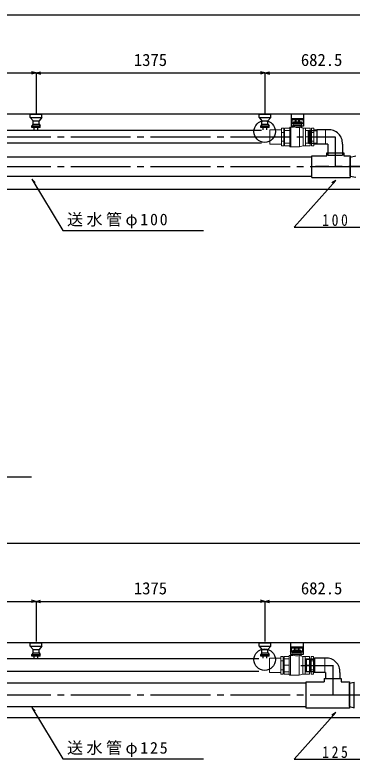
# Model space of a CAD drawing. Units: millimetres, scale not verified. Extents: x -12891 to 18691, y -8159 to 11077.
# Drawn here: x 13601 to 15628, y -4177 to 294 of the extents above; entities that cross this region are included whole.
import ezdxf
from ezdxf.enums import TextEntityAlignment as Align

# ---------------------------------------------------------------- set-up
doc = ezdxf.new("R2010")
doc.units = ezdxf.units.MM
doc.header["$LTSCALE"] = 40
doc.linetypes.add('CHAIN1', pattern=[8, 5, -1, 1, -1])
doc.linetypes.add('CHAIN2', pattern=[12, 9, -1, 1, -1])
for name, color, linetype in [('1-0', 7, 'Continuous'), ('1-1_製品図', 3, 'Continuous'), ('1-2_HIVP', 4, 'Continuous'), ('1-4', 7, 'Continuous'), ('1-6', 4, 'Continuous'), ('1-C_加工管', 5, 'Continuous'), ('1-D', 3, 'Continuous'), ('1-F', 7, 'Continuous')]:
    doc.layers.add(name, color=color, linetype=linetype)
doc.layers.add('1-B', color=7, linetype='Continuous', lineweight=18)
doc.styles.add('ＭＳ ゴシック', font='')
doc.styles.get('ＭＳ ゴシック').set_extended_font_data('MS Gothic')

msp = doc.modelspace()

# ---------------------------------------------------------------- linework, layer by layer
at = {"layer": '1-1_製品図', "color": 7, "linetype": 'CHAIN2'}
for p, q in [((10095.97, -438.95), (15525.97, -438.95)), ((10095.97, -616.95), (15985.97, -616.95)), ((10095.97, -3791.14), (15985.97, -3791.14))]:
    msp.add_line(p, q, dxfattribs=at)
at = {"layer": '1-1_製品図'}
for p, q in [((10295.97, -752.95), (15785.97, -752.95)), ((10295.97, -3927.14), (15785.97, -3927.14))]:
    msp.add_line(p, q, dxfattribs=at)
for points in [[(15785.97, -312.95), (15775.97, -302.95), (10305.97, -302.95)], [(15785.97, -3487.14), (15775.97, -3477.14), (10305.97, -3477.14)]]:
    msp.add_lwpolyline(points, dxfattribs=at)
at = {"layer": '1-2_HIVP'}
for p, q in [((15082.54, -400.95), (10193.97, -400.95)), ((15082.54, -476.95), (10193.97, -476.95)), ((15385.97, -559.95), (10190.97, -559.95)), ((10190.97, -673.95), (15385.97, -673.95)), ((15067.54, -3575.14), (10193.97, -3575.14)), ((15067.54, -3651.14), (10193.97, -3651.14)), ((15345.97, -3721.14), (10179.47, -3721.14)), ((10179.47, -3861.14), (15345.97, -3861.14))]:
    msp.add_line(p, q, dxfattribs=at)
at = {"layer": '1-2_HIVP', "color": 7}
for p, q in [((13701.6, -692.66), (13721.82, -712.03)), ((13701.6, -3866.86), (13721.82, -3886.22))]:
    msp.add_line(p, q, dxfattribs=at)
for points in [[(13701.6, -692.66), (13888.89, -1001.43), (14734.21, -1001.43)], [(13701.6, -3866.86), (13888.89, -4175.63), (14734.21, -4175.63)]]:
    msp.add_lwpolyline(points, dxfattribs=at)
at = {"layer": '1-4'}
for p, q in [((13693.47, -322.95), (13693.47, -302.95)), ((13693.47, -302.95), (13763.47, -302.95)), ((13763.47, -322.95), (13763.47, -302.95)), ((15068.47, -322.95), (15068.47, -302.95)), ((15068.47, -302.95), (15138.47, -302.95)), ((15138.47, -322.95), (15138.47, -302.95)), ((13693.47, -322.95), (13710.97, -342.95)), ((13693.47, -322.95), (13763.47, -322.95)), ((13710.97, -362.95), (13710.97, -342.95)), ((13710.97, -342.95), (13745.97, -342.95)), ((13763.47, -322.95), (13745.97, -342.95)), ((13745.97, -362.95), (13745.97, -342.95)), ((15068.47, -322.95), (15085.97, -342.95)), ((15068.47, -322.95), (15138.47, -322.95)), ((15085.97, -362.95), (15085.97, -342.95)), ((15085.97, -342.95), (15120.97, -342.95)), ((15138.47, -322.95), (15120.97, -342.95)), ((15120.97, -362.95), (15120.97, -342.95)), ((13710.97, -362.95), (13703.47, -372.95)), ((13703.47, -372.95), (13753.47, -372.95)), ((13710.97, -362.95), (13745.97, -362.95)), ((13717.47, -400.8), (13717.47, -382.95)), ((13739.47, -400.8), (13739.47, -382.95)), ((13745.97, -362.95), (13753.47, -372.95)), ((13753.47, -382.95), (13753.47, -372.95)), ((15085.97, -362.95), (15078.47, -372.95)), ((15078.47, -372.95), (15128.47, -372.95)), ((15085.97, -362.95), (15120.97, -362.95)), ((15092.47, -395.45), (15092.47, -382.95)), ((15114.47, -395.45), (15114.47, -382.95)), ((15120.97, -362.95), (15128.47, -372.95)), ((15128.47, -382.95), (15128.47, -372.95)), ((13693.47, -3497.14), (13693.47, -3477.14)), ((13693.47, -3477.14), (13763.47, -3477.14)), ((13763.47, -3497.14), (13763.47, -3477.14)), ((15068.47, -3497.14), (15068.47, -3477.14)), ((15068.47, -3477.14), (15138.47, -3477.14)), ((15138.47, -3497.14), (15138.47, -3477.14)), ((13693.47, -3497.14), (13710.97, -3517.14)), ((13693.47, -3497.14), (13763.47, -3497.14)), ((13710.97, -3537.14), (13710.97, -3517.14)), ((13710.97, -3517.14), (13745.97, -3517.14)), ((13763.47, -3497.14), (13745.97, -3517.14)), ((13745.97, -3537.14), (13745.97, -3517.14)), ((15068.47, -3497.14), (15085.97, -3517.14)), ((15068.47, -3497.14), (15138.47, -3497.14)), ((15085.97, -3537.14), (15085.97, -3517.14)), ((15085.97, -3517.14), (15120.97, -3517.14)), ((15138.47, -3497.14), (15120.97, -3517.14)), ((15120.97, -3537.14), (15120.97, -3517.14)), ((13710.97, -3537.14), (13703.47, -3547.14)), ((13703.47, -3547.14), (13753.47, -3547.14)), ((13710.97, -3537.14), (13745.97, -3537.14)), ((13717.47, -3574.99), (13717.47, -3557.14)), ((13739.47, -3574.99), (13739.47, -3557.14)), ((13745.97, -3537.14), (13753.47, -3547.14)), ((13753.47, -3557.14), (13753.47, -3547.14)), ((15085.97, -3537.14), (15078.47, -3547.14)), ((15078.47, -3547.14), (15128.47, -3547.14)), ((15085.97, -3537.14), (15120.97, -3537.14)), ((15092.47, -3569.64), (15092.47, -3557.14)), ((15114.47, -3569.64), (15114.47, -3557.14)), ((15120.97, -3537.14), (15128.47, -3547.14)), ((15128.47, -3557.14), (15128.47, -3547.14))]:
    msp.add_line(p, q, dxfattribs=at)
for points in [[(13753.47, -382.95), (13703.47, -382.95), (13703.47, -372.95)], [(15128.47, -382.95), (15078.47, -382.95), (15078.47, -372.95)], [(13753.47, -3557.14), (13703.47, -3557.14), (13703.47, -3547.14)], [(15128.47, -3557.14), (15078.47, -3557.14), (15078.47, -3547.14)]]:
    msp.add_lwpolyline(points, dxfattribs=at)
at = {"layer": '1-6'}
for p, q in [((10295.97, 294.45), (15785.97, 294.45)), ((12353.47, -54.6), (13728.47, -54.6)), ((13728.47, -54.6), (13701.42, -47.36)), ((13728.47, -54.6), (13701.42, -61.85)), ((13728.47, -54.6), (13755.51, -47.36)), ((13728.47, -54.6), (13728.47, -296.25)), ((13728.47, -54.6), (15103.47, -54.6)), ((13728.47, -54.6), (13755.51, -61.85)), ((15103.47, -54.6), (15076.42, -47.36)), ((15103.47, -54.6), (15076.42, -61.85)), ((15103.47, -54.6), (15130.51, -47.36)), ((15103.47, -54.6), (15103.47, -296.25)), ((15103.47, -54.6), (15785.97, -54.6)), ((15103.47, -54.6), (15130.51, -61.85)), ((10295.97, -2879.74), (15785.97, -2879.74)), ((12353.47, -3228.8), (13728.47, -3228.8)), ((13728.47, -3228.8), (13701.42, -3221.55)), ((13728.47, -3228.8), (13701.42, -3236.04)), ((13728.47, -3228.8), (13755.51, -3221.55)), ((13728.47, -3228.8), (13728.47, -3470.44)), ((13728.47, -3228.8), (15103.47, -3228.8)), ((13728.47, -3228.8), (13755.51, -3236.04)), ((15103.47, -3228.8), (15076.42, -3221.55)), ((15103.47, -3228.8), (15076.42, -3236.04)), ((15103.47, -3228.8), (15130.51, -3221.55)), ((15103.47, -3228.8), (15103.47, -3470.44)), ((15103.47, -3228.8), (15785.97, -3228.8)), ((15103.47, -3228.8), (15130.51, -3236.04))]:
    msp.add_line(p, q, dxfattribs=at)
at = {"layer": '1-B'}
for p, q in [((15274.45, -348.65), (15322.45, -348.65)), ((15290.45, -333.95), (15290.45, -336.65)), ((15290.45, -333.95), (15306.45, -333.95)), ((15291.53, -336.65), (15291.53, -348.65)), ((15291.54, -333.95), (15291.54, -336.65)), ((15305.37, -333.95), (15305.37, -336.65)), ((15305.38, -336.65), (15305.38, -348.65)), ((15306.45, -333.95), (15306.45, -336.65)), ((15312.31, -336.65), (15312.31, -347.81)), ((15324.45, -361.65), (15322.45, -348.65)), ((15202.45, -386.45), (15216.45, -386.45)), ((15202.45, -491.45), (15202.45, -386.45)), ((15216.45, -386.45), (15216.45, -491.45)), ((15216.45, -400.78), (15221.95, -400.95)), ((15217.82, -477.07), (15217.82, -400.82)), ((15220.13, -477), (15220.13, -400.89)), ((15221.95, -385.95), (15250.95, -385.95)), ((15221.95, -400.68), (15252.45, -400.68)), ((15252.45, -382.95), (15252.45, -494.95)), ((15255.45, -379.95), (15274.45, -379.95)), ((15259.95, -379.95), (15259.95, -497.95)), ((15272.45, -361.65), (15324.45, -361.65)), ((15273.45, -369.65), (15323.45, -369.65)), ((15282.45, -369.65), (15282.45, -371.95)), ((15311.45, -382.72), (15311.45, -497.95)), ((15314.45, -369.65), (15314.45, -374.61)), ((15323.45, -369.65), (15324.45, -361.65)), ((15323.95, -365.45), (15323.95, -379.46)), ((15333.85, -491.95), (15333.85, -385.95)), ((15347.95, -385.95), (15347.95, -491.95)), ((15347.95, -400.68), (15374.95, -400.68)), ((15374.95, -385.95), (15374.95, -491.95)), ((15383.95, -400.78), (15374.95, -401.06)), ((15375.66, -401.04), (15375.66, -476.86)), ((15377.97, -400.96), (15377.97, -476.93)), ((15380.28, -400.89), (15380.28, -477)), ((15382.59, -400.82), (15382.59, -477.07)), ((15383.95, -386.45), (15397.95, -386.45)), ((15383.95, -491.45), (15383.95, -386.45)), ((15397.95, -386.45), (15397.95, -491.45)), ((15466.95, -395.45), (15397.95, -395.45)), ((15202.45, -412.7), (15216.45, -412.7)), ((15221.95, -438.95), (15252.45, -438.95)), ((15347.95, -438.95), (15374.95, -438.95)), ((15397.95, -412.7), (15383.95, -412.7)), ((15133.45, -482.45), (15202.45, -482.45)), ((15202.45, -465.2), (15216.45, -465.2)), ((15216.45, -491.45), (15202.45, -491.45)), ((15216.45, -477.12), (15221.95, -476.94)), ((15221.95, -477.21), (15252.45, -477.21)), ((15347.95, -477.21), (15374.95, -477.21)), ((15383.95, -477.12), (15374.95, -476.84)), ((15397.95, -465.2), (15383.95, -465.2)), ((15397.95, -491.45), (15383.95, -491.45)), ((15255.45, -497.95), (15311.45, -497.95)), ((15271.48, -3522.84), (15319.48, -3522.84)), ((15287.48, -3508.14), (15287.48, -3510.84)), ((15287.48, -3508.14), (15303.48, -3508.14)), ((15288.55, -3510.84), (15288.55, -3522.84)), ((15288.56, -3508.14), (15288.56, -3510.84)), ((15302.4, -3508.14), (15302.4, -3510.84)), ((15302.41, -3510.84), (15302.41, -3522.84)), ((15303.48, -3508.14), (15303.48, -3510.84)), ((15309.34, -3510.84), (15309.34, -3522)), ((15321.48, -3535.84), (15319.48, -3522.84)), ((15199.48, -3560.64), (15213.48, -3560.64)), ((15199.48, -3665.64), (15199.48, -3560.64)), ((15213.48, -3560.64), (15213.48, -3665.64)), ((15213.48, -3574.97), (15218.98, -3575.14)), ((15214.84, -3651.27), (15214.84, -3575.01)), ((15217.15, -3651.2), (15217.15, -3575.08)), ((15218.98, -3560.14), (15247.98, -3560.14)), ((15218.98, -3574.87), (15249.48, -3574.87)), ((15249.48, -3557.14), (15249.48, -3669.14)), ((15252.48, -3554.14), (15271.48, -3554.14)), ((15256.98, -3554.14), (15256.98, -3672.14)), ((15269.48, -3535.84), (15321.48, -3535.84)), ((15270.48, -3543.84), (15320.48, -3543.84)), ((15279.48, -3543.84), (15279.48, -3546.14)), ((15308.48, -3556.91), (15308.48, -3672.14)), ((15311.48, -3543.84), (15311.48, -3548.81)), ((15320.48, -3543.84), (15321.48, -3535.84)), ((15320.98, -3539.64), (15320.98, -3553.65)), ((15330.87, -3666.14), (15330.87, -3560.14)), ((15344.98, -3560.14), (15344.98, -3666.14)), ((15344.98, -3574.87), (15371.98, -3574.87)), ((15371.98, -3560.14), (15371.98, -3666.14)), ((15380.98, -3574.97), (15371.98, -3575.25)), ((15372.69, -3575.23), (15372.69, -3651.05)), ((15375, -3575.16), (15375, -3651.12)), ((15377.31, -3575.08), (15377.31, -3651.2)), ((15379.62, -3575.01), (15379.62, -3651.27)), ((15380.98, -3560.64), (15394.98, -3560.64)), ((15380.98, -3665.64), (15380.98, -3560.64)), ((15394.98, -3560.64), (15394.98, -3665.64)), ((15463.98, -3569.64), (15394.98, -3569.64)), ((15199.48, -3586.89), (15213.48, -3586.89)), ((15218.98, -3613.14), (15249.48, -3613.14)), ((15344.98, -3613.14), (15371.98, -3613.14)), ((15394.98, -3586.89), (15380.98, -3586.89)), ((15130.48, -3656.64), (15199.48, -3656.64)), ((15199.48, -3639.39), (15213.48, -3639.39)), ((15213.48, -3665.64), (15199.48, -3665.64)), ((15213.48, -3651.31), (15218.98, -3651.14)), ((15218.98, -3651.41), (15249.48, -3651.41)), ((15344.98, -3651.41), (15371.98, -3651.41)), ((15380.98, -3651.31), (15371.98, -3651.03)), ((15394.98, -3639.39), (15380.98, -3639.39)), ((15394.98, -3665.64), (15380.98, -3665.64)), ((15252.48, -3672.14), (15308.48, -3672.14))]:
    msp.add_line(p, q, dxfattribs=at)
for points in [[(15273.45, -369.65), (15272.45, -361.65), (15274.45, -348.65)], [(15284.6, -348.65), (15284.6, -336.65), (15312.31, -336.65)], [(15133.45, -482.45), (15133.45, -395.45), (15202.45, -395.45)], [(15221.95, -385.95), (15221.95, -491.95), (15250.95, -491.95)], [(15320.38, -382.34), (15333.85, -385.95), (15374.95, -385.95)], [(15466.95, -395.45), (15466.95, -482.45), (15397.95, -482.45)], [(15311.45, -497.95), (15333.85, -491.95), (15374.95, -491.95)], [(15270.48, -3543.84), (15269.48, -3535.84), (15271.48, -3522.84)], [(15281.62, -3522.84), (15281.62, -3510.84), (15309.34, -3510.84)], [(15130.48, -3656.64), (15130.48, -3569.64), (15199.48, -3569.64)], [(15218.98, -3560.14), (15218.98, -3666.14), (15247.98, -3666.14)], [(15317.41, -3556.53), (15330.87, -3560.14), (15371.98, -3560.14)], [(15463.98, -3569.64), (15463.98, -3656.64), (15394.98, -3656.64)], [(15308.48, -3672.14), (15330.87, -3666.14), (15371.98, -3666.14)]]:
    msp.add_lwpolyline(points, dxfattribs=at)
for centre, radius, start, end in [((15250.95, -384.45), 1.5, 270.00002, 0), ((15255.45, -382.95), 3, 89.99998, 180.00002), ((15274.45, -371.95), 8, 270.00002, 0), ((15300.21, -310.45), 71.73, 255.66777, 281.45435), ((15322.45, -374.61), 8, 180.00002, 254.99998), ((15328.95, -379.46), 5, 180.00004, 254.99999), ((15250.95, -493.45), 1.5, 0, 89.99998), ((15255.45, -494.95), 3, 180.00002, 270), ((15247.98, -3558.64), 1.5, 270.00002, 0), ((15252.48, -3557.14), 3, 89.99998, 180.00002), ((15271.48, -3546.14), 8, 270.00002, 0), ((15297.24, -3484.64), 71.73, 255.66777, 281.45435), ((15319.48, -3548.81), 8, 180.00002, 254.99998), ((15325.98, -3553.65), 5, 180.00004, 254.99999), ((15247.98, -3667.64), 1.5, 0, 89.99998), ((15252.48, -3669.14), 3, 180.00002, 270)]:
    msp.add_arc(centre, radius, start, end, dxfattribs=at)
at = {"layer": '1-C_加工管'}
for p, q in [((15367.45, -400.88), (15366.04, -402.29)), ((15367.45, -401.02), (15366.04, -402.43)), ((15366.04, -475.46), (15366.04, -402.29)), ((15367.45, -400.88), (15416.04, -400.88)), ((15367.45, -400.88), (15367.45, -476.88)), ((15367.45, -401.02), (15416.04, -401.02)), ((15367.45, -401.02), (15367.45, -477.02)), ((15416.04, -395.38), (15416.04, -482.38)), ((15482.47, -395.52), (15416.04, -395.52)), ((15416.04, -395.52), (15416.04, -482.52)), ((15416.04, -400.88), (15416.04, -476.88)), ((15416.04, -401.02), (15416.04, -477.02)), ((15366.04, -475.6), (15366.04, -402.43)), ((15366.04, -475.46), (15367.45, -476.88)), ((15366.04, -475.6), (15367.45, -477.02)), ((15367.45, -476.88), (15416.04, -476.88)), ((15367.45, -477.02), (15416.04, -477.02)), ((15482.47, -482.52), (15416.04, -482.52)), ((15569.47, -482.66), (15569.47, -549.09)), ((15474.97, -534.95), (15576.97, -534.95)), ((15474.97, -551.95), (15474.97, -534.95)), ((15576.97, -534.95), (15576.97, -551.95)), ((15487.97, -549.09), (15563.97, -549.09)), ((15576.97, -551.95), (15615.97, -551.95)), ((15615.97, -551.95), (15615.97, -681.95)), ((15615.97, -559.95), (15650.97, -552.95)), ((15385.97, -681.95), (15615.97, -681.95)), ((15615.97, -673.95), (15650.97, -680.95)), ((15352.45, -3575.07), (15351.04, -3576.48)), ((15352.45, -3575.21), (15351.04, -3576.63)), ((15351.04, -3649.65), (15351.04, -3576.48)), ((15351.04, -3649.8), (15351.04, -3576.63)), ((15352.45, -3575.07), (15401.04, -3575.07)), ((15352.45, -3575.07), (15352.45, -3651.07)), ((15352.45, -3575.21), (15401.04, -3575.21)), ((15352.45, -3575.21), (15352.45, -3651.21)), ((15401.04, -3569.57), (15401.04, -3656.57)), ((15467.47, -3569.71), (15401.04, -3569.71)), ((15401.04, -3569.71), (15401.04, -3656.71)), ((15401.04, -3575.07), (15401.04, -3651.07)), ((15401.04, -3575.21), (15401.04, -3651.21)), ((15351.04, -3649.65), (15352.45, -3651.07)), ((15351.04, -3649.8), (15352.45, -3651.21)), ((15352.45, -3651.07), (15401.04, -3651.07)), ((15352.45, -3651.21), (15401.04, -3651.21)), ((15467.47, -3656.71), (15401.04, -3656.71)), ((15467.47, -3656.85), (15467.47, -3692.64)), ((15554.47, -3656.85), (15554.47, -3692.64)), ((15459.97, -3692.64), (15561.97, -3692.64)), ((15459.97, -3692.64), (15459.97, -3712.64)), ((15561.97, -3692.64), (15561.97, -3712.64)), ((15350.97, -3869.64), (15350.97, -3712.64)), ((15350.97, -3712.64), (15459.97, -3712.64)), ((15561.97, -3712.64), (15610.97, -3712.64)), ((15610.97, -3712.64), (15610.97, -3869.64)), ((15610.97, -3869.64), (15350.97, -3869.64))]:
    msp.add_line(p, q, dxfattribs=at)
at = {"layer": '1-C_加工管', "color": 7, "linetype": 'CHAIN1'}
for p, q in [((15525.97, -438.88), (15525.97, -616.95)), ((15525.97, -439.02), (15526.04, -439.09)), ((15525.97, -439.02), (15526.04, -439.09)), ((15808.19, -616.95), (15407.57, -616.95)), ((15319.31, -3613.49), (15511.11, -3613.49)), ((15510.97, -3613.07), (15510.97, -3791.14)), ((15510.97, -3613.21), (15511.04, -3613.28)), ((15510.97, -3613.21), (15511.04, -3613.28)), ((15511.04, -3613.42), (15511.11, -3613.49)), ((15511.04, -3613.42), (15511.11, -3613.49))]:
    msp.add_line(p, q, dxfattribs=at)
at = {"layer": '1-C_加工管', "color": 7}
msp.add_line((15615.97, -673.95), (15615.97, -559.95), dxfattribs=at)
at = {"layer": '1-C_加工管'}
for points in [[(15482.47, -482.66), (15482.47, -549.09), (15569.47, -549.09)], [(15385.97, -681.95), (15385.97, -551.95), (15474.97, -551.95)], [(15610.97, -3861.14), (15610.97, -3721.14), (15640.97, -3713.64)], [(15610.97, -3861.14), (15640.97, -3868.64), (15640.97, -3713.64)]]:
    msp.add_lwpolyline(points, dxfattribs=at)
for centre in [(15487.53, -477.59), (15472.53, -3651.79)]:
    msp.add_arc(centre, 82.23, 356.56734, 93.52576, dxfattribs=at)
at = {"layer": '1-D'}
for p, q in [((15335.95, -302.95), (15260.95, -302.95)), ((15260.95, -302.95), (15260.95, -329.95)), ((15335.95, -302.95), (15335.95, -329.95)), ((15260.95, -329.95), (15264.45, -334.12)), ((15260.95, -329.95), (15260.95, -358.95)), ((15335.95, -329.95), (15260.95, -329.95)), ((15260.95, -346.95), (15260.95, -373.95)), ((15260.95, -358.95), (15264.45, -354.78)), ((15264.45, -334.12), (15264.45, -354.78)), ((15264.45, -334.12), (15332.45, -334.12)), ((15264.45, -354.78), (15332.45, -354.78)), ((15335.95, -329.95), (15332.45, -334.12)), ((15332.45, -334.12), (15332.45, -354.78)), ((15335.95, -358.95), (15332.45, -354.78)), ((15335.95, -329.95), (15335.95, -358.95)), ((15335.95, -346.95), (15335.95, -373.95)), ((15335.95, -358.95), (15260.95, -358.95)), ((15335.95, -373.95), (15260.95, -373.95)), ((15332.98, -3477.14), (15257.98, -3477.14)), ((15257.98, -3477.14), (15257.98, -3504.14)), ((15332.98, -3477.14), (15332.98, -3504.14)), ((15257.98, -3504.14), (15261.48, -3508.31)), ((15257.98, -3504.14), (15257.98, -3533.14)), ((15332.98, -3504.14), (15257.98, -3504.14)), ((15257.98, -3521.14), (15257.98, -3548.14)), ((15257.98, -3533.14), (15261.48, -3528.97)), ((15261.48, -3508.31), (15261.48, -3528.97)), ((15261.48, -3508.31), (15329.48, -3508.31)), ((15261.48, -3528.97), (15329.48, -3528.97)), ((15332.98, -3504.14), (15329.48, -3508.31)), ((15329.48, -3508.31), (15329.48, -3528.97)), ((15332.98, -3533.14), (15329.48, -3528.97)), ((15332.98, -3504.14), (15332.98, -3533.14)), ((15332.98, -3521.14), (15332.98, -3548.14)), ((15332.98, -3533.14), (15257.98, -3533.14)), ((15332.98, -3548.14), (15257.98, -3548.14))]:
    msp.add_line(p, q, dxfattribs=at)
at = {"layer": '1-D', "color": 7}
for p, q in [((15279.44, -980.39), (15958.45, -980.39)), ((15279.44, -4176.61), (15958.45, -4176.61))]:
    msp.add_line(p, q, dxfattribs=at)
for points in [[(15279.44, -980.39), (15529.14, -700.02), (15505.74, -715.4)], [(15279.44, -4176.61), (15529.14, -3896.24), (15505.74, -3911.61)]]:
    msp.add_lwpolyline(points, dxfattribs=at)
at = {"layer": '1-F', "color": 3}
msp.add_line((12451.53, -2479.94), (13701.48, -2479.94), dxfattribs=at)
at = {"layer": '1-F', "color": 1}
for centre in [(15102.2, -406.68), (15102.2, -3579.31)]:
    msp.add_circle(centre, 64.9, dxfattribs=at)

# ---------------------------------------------------------------- texts
at = {"layer": '1-0', "char_height": 70.38, "attachment_point": 7, "style": 'ＭＳ ゴシック'}
for s, insert in [('\\T1.22;送水管φ100', (13914.2, -988.78)), ('\\T1.39;\\W0.85;100\\~TSﾁｰｽﾞ', (15448.09, -976)), ('\\T1.22;送水管φ125', (13914.2, -4162.97)), ('\\T1.39;\\W0.85;125\\~TSﾁｰｽﾞ', (15448.09, -4172.22))]:
    msp.add_mtext(s, dxfattribs=dict(at, insert=insert))
at = {"layer": '1-6', "style": 'ＭＳ ゴシック'}
for s, p in [('1375', (14315.97, -34.6)), ('682.5', (15319.72, -34.6)), ('1375', (14315.97, -3208.8)), ('682.5', (15319.72, -3208.8))]:
    msp.add_text(s, height=73.31, dxfattribs=at).set_placement(p, align=Align.BOTTOM_LEFT)

doc.saveas('drawing.dxf')
